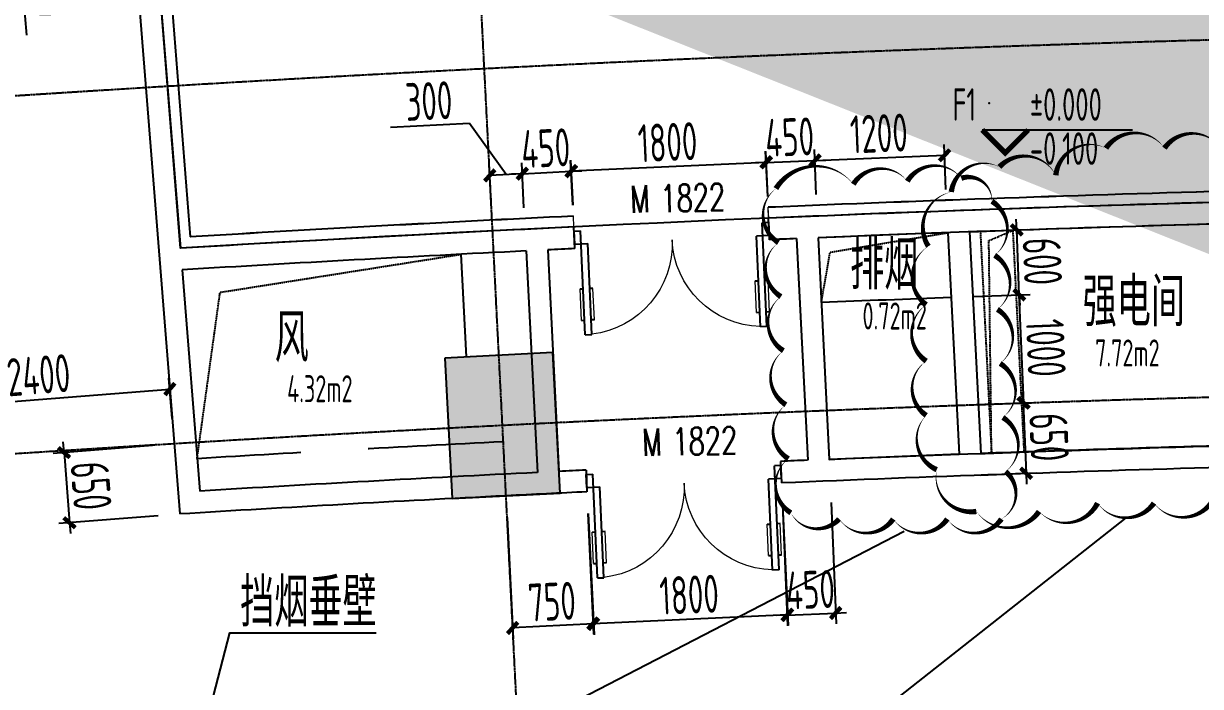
# Model space of a CAD drawing. Header units: millimetres. Extents: x 11639278 to 23698211, y -13072636 to -5537337.
# Drawn here: x 11759072 to 11769947, y -6396176 to -6390051 of the extents above; entities that cross this region are included whole.
import ezdxf
from ezdxf.enums import TextEntityAlignment as Align

# ---------------------------------------------------------------- set-up
doc = ezdxf.new("R2010")
doc.units = ezdxf.units.MM
doc.header["$LTSCALE"] = 10
for name, pattern in [('A2-RG-AXIS$0$CENTER', [2, 1.25, -0.25, 0.25, -0.25]), ('A2-RG-AXIS$0$DOTE', [2.42, 2, -0.2, 0.02, -0.2]), ('A2-RI-F1$0$HIDDEN', [0.375, 0.25, -0.125])]:
    doc.linetypes.add(name, pattern=pattern)
for name, color, linetype in [('A2-RB-F1$0$A-DIMS-100', 1, 'Continuous'), ('A2-RD-F1（少）$0$an-door', 2, 'Continuous'), ('A2-RG-AXIS$0$A-GRID', 1, 'A2-RG-AXIS$0$CENTER'), ('A2-RI-F1$0$$2$A-SYMB', 4, 'Continuous'), ('A2-RI-F1$0$A-DOOR', 32, 'Continuous'), ('A2-RI-F1$0$A-HOLE', 2, 'Continuous'), ('A2-RI-F1$0$A-SYMB', 4, 'Continuous'), ('A2-RI-F1$0$A-SYMB-AREA', 4, 'Continuous'), ('A2-RI-F1$0$A-SYMB-DOOR', 4, 'Continuous'), ('A2-RI-F1$0$A-SYMB-NAME', 4, 'Continuous'), ('A2-RI-F1$0$A-SYMB-VOID', 35, 'Continuous'), ('A2-RI-F1$0$A-WALL', 7, 'Continuous'), ('A2-RI-F1$0$an-door', 2, 'Continuous'), ('A2-RI-F1$0$WINDOW_TEXT', 7, 'Continuous'), ('A2-RS-F1$0$A-HATH-GRAY', 8, 'Continuous'), ('A2-RS-F1$0$A-WALL-CONC', 6, 'Continuous')]:
    doc.layers.add(name, color=color, linetype=linetype)
doc.layers.add('A2-RD-F1（少）$0$A-X-AREA', color=6, linetype='Continuous', plot=False)
doc.layers.add('A2-RI-F1$0$A-X-AREA', color=6, linetype='Continuous', plot=False)
doc.layers.add('A2-RD-F1（少）$0$ECADI-PARCEL NAMES', color=2, linetype='Continuous', lineweight=9)
doc.layers.add('A2-RI-F1$0$ECADI-PARCEL NAMES', color=2, linetype='Continuous', lineweight=9)
doc.styles.add('A2-RB-F1$0$XD2008', font='hzs.shx', dxfattribs={"width": 0.7, "bigfont": 'hztxt.shx'})
doc.styles.add('A2-RI-F1$0$$0$XD2008', font='hzs.shx', dxfattribs={"width": 0.7, "bigfont": 'hztxt.shx'})
doc.styles.add('A2-RI-F1$0$ECADI', font='hzs.shx', dxfattribs={"width": 0.7, "bigfont": 'hztxt.shx'})
doc.styles.add('A2-RI-F1$0$ECADI-TXT', font='simplex.shx', dxfattribs={"bigfont": 'hztxt.shx'})
doc.styles.add('A2-RI-F1$0$SIMPLEX', font='simplex.shx', dxfattribs={"width": 0.7})
doc.dimstyles.new('A2-RB-F1$0$XD100$0', dxfattribs={"dimscale": 100, "dimtxt": 3.5, "dimasz": 1, "dimexe": 1, "dimexo": 2, "dimgap": 0.5, "dimtad": 1, "dimdec": 0, "dimdsep": 46, "dimtxsty": 'A2-RB-F1$0$XD2008', "dimblk1": 'A2-RB-F1$0$_ArchTick', "dimblk2": 'A2-RB-F1$0$_ArchTick', "dimsah": 1, "dimcen": 2.5, "dimclrt": 4, "dimaunit": 1, "dimadec": 0, "dimazin": 0, "dimtfac": 1, "dimtdec": 0, "dimtix": 1, "dimtmove": 1, "dimatfit": 3, "dimfxl": 0, "dimtolj": 1, "dimtzin": 0, "dimarcsym": 0})

# ---------------------------------------------------------------- blocks, each defined once
blk = doc.blocks.new('A2-RG-AXIS')
at = {"layer": 'A2-RG-AXIS$0$A-GRID', "linetype": 'A2-RG-AXIS$0$DOTE'}
blk.add_line((11764241.9, -6408445.8), (11762206, -6368297.4), dxfattribs=at)
for radius in [313400, 308700, 304100, 300800]:
    blk.add_arc((11778730.7, -6694178.7), radius, 75.589285, 95.407644, dxfattribs=at)
blk = doc.blocks.new('A2-RB-F1$0$_ArchTick')
at = {"color": 0, "linetype": 'ByBlock', "const_width": 0.4}
blk.add_lwpolyline([(-0.5, -0.5), (0.5, 0.5)], dxfattribs=at)
blk = doc.blocks.new('*D1448')
at = {"layer": 'A2-RB-F1$0$A-DIMS-100', "color": 0, "lineweight": -2, "transparency": 16777216}
for p, q in [((11760265, -6393950), (11759346, -6394023)), ((11759446, -6394015), (11759438, -6393915)), ((11759446, -6394015), (11759497, -6394663)), ((11760316, -6394598), (11759398, -6394671)), ((11759497, -6394663), (11759505, -6394763))]:
    blk.add_line(p, q, dxfattribs=at)
at = {"layer": 'Defpoints', "color": 0, "transparency": 16777216}
for p in [(11760464, -6393934), (11760516, -6394582), (11759497, -6394663)]:
    blk.add_point(p, dxfattribs=at)
at = {"layer": 'A2-RB-F1$0$A-DIMS-100', "color": 0, "lineweight": -2, "transparency": 16777216, "xscale": 100, "yscale": 100, "zscale": 100}
for p, rotation in [((11759446, -6394015), 274.5482569620261), ((11759497, -6394663), 94.54825696202609)]:
    blk.add_blockref('A2-RB-F1$0$_ArchTick', p, dxfattribs=dict(at, rotation=rotation))
at = {"layer": 'A2-RB-F1$0$A-DIMS-100', "color": 4, "transparency": 16777216, "insert": (11759696, -6394321), "char_height": 350, "attachment_point": 5, "rotation": 274.5483, "style": 'A2-RB-F1$0$XD2008'}
blk.add_mtext('\\A1;650', dxfattribs=at)
blk = doc.blocks.new('*D1413')
at = {"layer": 'A2-RB-F1$0$A-DIMS-100', "color": 0, "lineweight": -2, "transparency": 16777216}
for p, q in [((11757680, -6389201), (11758403, -6389143)), ((11758319, -6389350), (11758303, -6389151)), ((11758311, -6389251), (11759040, -6389430)), ((11757696, -6389400), (11758418, -6389342)), ((11759040, -6389430), (11759098, -6390158))]:
    blk.add_line(p, q, dxfattribs=at)
at = {"layer": 'Defpoints', "color": 0, "transparency": 16777216}
for p in [(11758303, -6389151), (11757481, -6389217), (11757496, -6389416)]:
    blk.add_point(p, dxfattribs=at)
at = {"layer": 'A2-RB-F1$0$A-DIMS-100', "color": 0, "lineweight": -2, "transparency": 16777216, "xscale": 100, "yscale": 100, "zscale": 100}
for p, rotation in [((11758303, -6389151), 94.54826562445704), ((11758319, -6389350), 274.548265624457)]:
    blk.add_blockref('A2-RB-F1$0$_ArchTick', p, dxfattribs=dict(at, rotation=rotation))
at = {"layer": 'A2-RB-F1$0$A-DIMS-100', "color": 4, "transparency": 16777216, "insert": (11759294, -6389776), "char_height": 350, "attachment_point": 5, "rotation": 274.5483, "style": 'A2-RB-F1$0$XD2008'}
blk.add_mtext('\\A1;200', dxfattribs=at)
blk = doc.blocks.new('*D1318')
at = {"layer": 'A2-RB-F1$0$A-DIMS-100', "color": 0, "lineweight": -2, "transparency": 16777216}
for p, q in [((11766086, -6394495), (11766136, -6395612)), ((11764287, -6394577), (11764338, -6395694)), ((11764333, -6395594), (11766132, -6395512))]:
    blk.add_line(p, q, dxfattribs=at)
at = {"layer": 'Defpoints', "color": 0, "transparency": 16777216}
for p in [(11766077, -6394296), (11764278, -6394377), (11766132, -6395512)]:
    blk.add_point(p, dxfattribs=at)
at = {"layer": 'A2-RB-F1$0$A-DIMS-100', "color": 0, "lineweight": -2, "transparency": 16777216, "xscale": 100, "yscale": 100, "zscale": 100}
for p, rotation in [((11766132, -6395512), 2.588083753259347), ((11764333, -6395594), 182.5880837532593)]:
    blk.add_blockref('A2-RB-F1$0$_ArchTick', p, dxfattribs=dict(at, rotation=rotation))
at = {"layer": 'A2-RB-F1$0$A-DIMS-100', "color": 4, "transparency": 16777216, "insert": (11765222, -6395328), "char_height": 350, "attachment_point": 5, "rotation": 2.5881, "style": 'A2-RB-F1$0$XD2008'}
blk.add_mtext('\\A1;1800', dxfattribs=at)
blk = doc.blocks.new('*D1319')
at = {"layer": 'A2-RB-F1$0$A-DIMS-100', "color": 0, "lineweight": -2, "transparency": 16777216}
for p, q in [((11763540, -6394614), (11763596, -6395735)), ((11764288, -6394577), (11764344, -6395698)), ((11764339, -6395598), (11763591, -6395635))]:
    blk.add_line(p, q, dxfattribs=at)
at = {"layer": 'Defpoints', "color": 0, "transparency": 16777216}
for p in [(11763530, -6394414), (11764278, -6394377), (11763591, -6395635)]:
    blk.add_point(p, dxfattribs=at)
at = {"layer": 'A2-RB-F1$0$A-DIMS-100', "color": 0, "lineweight": -2, "transparency": 16777216, "xscale": 100, "yscale": 100, "zscale": 100}
for p, rotation in [((11763591, -6395635), 182.8616244190857), ((11764339, -6395598), 2.861624419085675)]:
    blk.add_blockref('A2-RB-F1$0$_ArchTick', p, dxfattribs=dict(at, rotation=rotation))
at = {"layer": 'A2-RB-F1$0$A-DIMS-100', "color": 4, "transparency": 16777216, "insert": (11763954, -6395392), "char_height": 350, "attachment_point": 5, "rotation": 2.8616, "style": 'A2-RB-F1$0$XD2008'}
blk.add_mtext('\\A1;750', dxfattribs=at)
blk = doc.blocks.new('*D1320')
at = {"layer": 'A2-RB-F1$0$A-DIMS-100', "color": 0, "lineweight": -2, "transparency": 16777216}
for p, q in [((11766085, -6394495), (11766131, -6395616)), ((11766534, -6394477), (11766580, -6395597)), ((11766127, -6395516), (11766576, -6395497)), ((11766576, -6395497), (11766676, -6395493)), ((11766127, -6395516), (11766027, -6395520))]:
    blk.add_line(p, q, dxfattribs=at)
at = {"layer": 'Defpoints', "color": 0, "transparency": 16777216}
for p in [(11766077, -6394296), (11766525, -6394277), (11766576, -6395497)]:
    blk.add_point(p, dxfattribs=at)
at = {"layer": 'A2-RB-F1$0$A-DIMS-100', "color": 0, "lineweight": -2, "transparency": 16777216, "xscale": 100, "yscale": 100, "zscale": 100}
for p, rotation in [((11766127, -6395516), 2.373414814305424), ((11766576, -6395497), 182.3734148143054)]:
    blk.add_blockref('A2-RB-F1$0$_ArchTick', p, dxfattribs=dict(at, rotation=rotation))
at = {"layer": 'A2-RB-F1$0$A-DIMS-100', "color": 4, "transparency": 16777216, "insert": (11766342, -6395282), "char_height": 350, "attachment_point": 5, "rotation": 2.3734, "style": 'A2-RB-F1$0$XD2008'}
blk.add_mtext('\\A1;450', dxfattribs=at)
blk = doc.blocks.new('*D1321')
at = {"layer": 'A2-RB-F1$0$A-DIMS-100', "color": 0, "lineweight": -2, "transparency": 16777216}
for p, q in [((11765948, -6391649), (11765929, -6391231)), ((11764149, -6391730), (11764130, -6391313)), ((11764134, -6391412), (11765933, -6391331))]:
    blk.add_line(p, q, dxfattribs=at)
at = {"layer": 'Defpoints', "color": 0, "transparency": 16777216}
for p in [(11765933, -6391331), (11765957, -6391848), (11764158, -6391930)]:
    blk.add_point(p, dxfattribs=at)
at = {"layer": 'A2-RB-F1$0$A-DIMS-100', "color": 0, "lineweight": -2, "transparency": 16777216, "xscale": 100, "yscale": 100, "zscale": 100}
for p, rotation in [((11765933, -6391331), 2.589928492728146), ((11764134, -6391412), 182.5899284927281)]:
    blk.add_blockref('A2-RB-F1$0$_ArchTick', p, dxfattribs=dict(at, rotation=rotation))
at = {"layer": 'A2-RB-F1$0$A-DIMS-100', "color": 4, "transparency": 16777216, "insert": (11765023, -6391147), "char_height": 350, "attachment_point": 5, "rotation": 2.5899, "style": 'A2-RB-F1$0$XD2008'}
blk.add_mtext('\\A1;1800', dxfattribs=at)
blk = doc.blocks.new('*D1322')
at = {"layer": 'A2-RB-F1$0$A-DIMS-100', "color": 0, "lineweight": -2, "transparency": 16777216}
for p, q in [((11763696, -6391752), (11763676, -6391338)), ((11764148, -6391730), (11764127, -6391316)), ((11763681, -6391438), (11763581, -6391443)), ((11763681, -6391438), (11764132, -6391416)), ((11764132, -6391416), (11764232, -6391411))]:
    blk.add_line(p, q, dxfattribs=at)
at = {"layer": 'Defpoints', "color": 0, "transparency": 16777216}
for p in [(11764132, -6391416), (11763706, -6391952), (11764158, -6391930)]:
    blk.add_point(p, dxfattribs=at)
at = {"layer": 'A2-RB-F1$0$A-DIMS-100', "color": 0, "lineweight": -2, "transparency": 16777216, "xscale": 100, "yscale": 100, "zscale": 100}
for p, rotation in [((11763681, -6391438), 2.803214844643014), ((11764132, -6391416), 182.8032148446431)]:
    blk.add_blockref('A2-RB-F1$0$_ArchTick', p, dxfattribs=dict(at, rotation=rotation))
at = {"layer": 'A2-RB-F1$0$A-DIMS-100', "color": 4, "transparency": 16777216, "insert": (11763896, -6391202), "char_height": 350, "attachment_point": 5, "rotation": 2.8032, "style": 'A2-RB-F1$0$XD2008'}
blk.add_mtext('\\A1;450', dxfattribs=at)
blk = doc.blocks.new('*D1323')
at = {"layer": 'A2-RB-F1$0$A-DIMS-100', "color": 0, "lineweight": -2, "transparency": 16777216}
for p, q in [((11765948, -6391649), (11765931, -6391234)), ((11766397, -6391630), (11766380, -6391216)), ((11765935, -6391334), (11765835, -6391338)), ((11765935, -6391334), (11766384, -6391316)), ((11766384, -6391316), (11766484, -6391312))]:
    blk.add_line(p, q, dxfattribs=at)
at = {"layer": 'Defpoints', "color": 0, "transparency": 16777216}
for p in [(11766384, -6391316), (11765957, -6391848), (11766405, -6391830)]:
    blk.add_point(p, dxfattribs=at)
at = {"layer": 'A2-RB-F1$0$A-DIMS-100', "color": 0, "lineweight": -2, "transparency": 16777216, "xscale": 100, "yscale": 100, "zscale": 100}
for p, rotation in [((11765935, -6391334), 2.376930411472564), ((11766384, -6391316), 182.3769304114725)]:
    blk.add_blockref('A2-RB-F1$0$_ArchTick', p, dxfattribs=dict(at, rotation=rotation))
at = {"layer": 'A2-RB-F1$0$A-DIMS-100', "color": 4, "transparency": 16777216, "insert": (11766150, -6391100), "char_height": 350, "attachment_point": 5, "rotation": 2.3769, "style": 'A2-RB-F1$0$XD2008'}
blk.add_mtext('\\A1;450', dxfattribs=at)
blk = doc.blocks.new('*D1324')
at = {"layer": 'A2-RB-F1$0$A-DIMS-100', "color": 0, "lineweight": -2, "transparency": 16777216}
for p, q in [((11763193, -6390973), (11762463, -6391010)), ((11763530, -6391446), (11763193, -6390973)), ((11763396, -6391767), (11763375, -6391354)), ((11763696, -6391752), (11763675, -6391339)), ((11763680, -6391438), (11763380, -6391454))]:
    blk.add_line(p, q, dxfattribs=at)
at = {"layer": 'Defpoints', "color": 0, "transparency": 16777216}
for p in [(11763380, -6391454), (11763406, -6391967), (11763706, -6391952)]:
    blk.add_point(p, dxfattribs=at)
at = {"layer": 'A2-RB-F1$0$A-DIMS-100', "color": 0, "lineweight": -2, "transparency": 16777216, "xscale": 100, "yscale": 100, "zscale": 100}
for p, rotation in [((11763680, -6391438), 2.902847210722683), ((11763380, -6391454), 182.9028472107227)]:
    blk.add_blockref('A2-RB-F1$0$_ArchTick', p, dxfattribs=dict(at, rotation=rotation))
at = {"layer": 'A2-RB-F1$0$A-DIMS-100', "color": 4, "transparency": 16777216, "insert": (11762817, -6390767), "char_height": 350, "attachment_point": 5, "rotation": 2.9028, "style": 'A2-RB-F1$0$XD2008'}
blk.add_mtext('\\A1;300', dxfattribs=at)
blk = doc.blocks.new('*D1325')
at = {"layer": 'A2-RB-F1$0$A-DIMS-100', "color": 0, "lineweight": -2, "transparency": 16777216}
for p, q in [((11767883, -6393574), (11768410, -6393552)), ((11768310, -6393556), (11768306, -6393456)), ((11768310, -6393556), (11768336, -6394206)), ((11767910, -6394223), (11768436, -6394202)), ((11768336, -6394206), (11768340, -6394306))]:
    blk.add_line(p, q, dxfattribs=at)
at = {"layer": 'Defpoints', "color": 0, "transparency": 16777216}
for p in [(11767684, -6393582), (11767710, -6394231), (11768336, -6394206)]:
    blk.add_point(p, dxfattribs=at)
at = {"layer": 'A2-RB-F1$0$A-DIMS-100', "color": 0, "lineweight": -2, "transparency": 16777216, "xscale": 100, "yscale": 100, "zscale": 100}
for p, rotation in [((11768310, -6393556), 272.331403766011), ((11768336, -6394206), 92.33140376601104)]:
    blk.add_blockref('A2-RB-F1$0$_ArchTick', p, dxfattribs=dict(at, rotation=rotation))
at = {"layer": 'A2-RB-F1$0$A-DIMS-100', "color": 4, "transparency": 16777216, "insert": (11768548, -6393872), "char_height": 350, "attachment_point": 5, "rotation": 272.3314, "style": 'A2-RB-F1$0$XD2008'}
blk.add_mtext('\\A1;650', dxfattribs=at)
blk = doc.blocks.new('*D856')
at = {"layer": 'A2-RB-F1$0$A-DIMS-100', "color": 0, "lineweight": -2, "transparency": 16777216}
for p, q in [((11760445, -6393699), (11760416, -6393328)), ((11758031, -6393618), (11760424, -6393428)), ((11758053, -6393890), (11758024, -6393519))]:
    blk.add_line(p, q, dxfattribs=at)
at = {"layer": 'Defpoints', "color": 0, "transparency": 16777216}
for p in [(11760424, -6393428), (11760461, -6393899), (11758069, -6394089)]:
    blk.add_point(p, dxfattribs=at)
at = {"layer": 'A2-RB-F1$0$A-DIMS-100', "color": 0, "lineweight": -2, "transparency": 16777216, "xscale": 100, "yscale": 100, "zscale": 100}
for p, rotation in [((11760424, -6393428), 4.548265622665887), ((11758031, -6393618), 184.5482656226659)]:
    blk.add_blockref('A2-RB-F1$0$_ArchTick', p, dxfattribs=dict(at, rotation=rotation))
at = {"layer": 'A2-RB-F1$0$A-DIMS-100', "color": 4, "transparency": 16777216, "insert": (11759210, -6393299), "char_height": 350, "attachment_point": 5, "rotation": 4.5483, "style": 'A2-RB-F1$0$XD2008'}
blk.add_mtext('\\A1;2400', dxfattribs=at)
blk = doc.blocks.new('*D908')
at = {"layer": 'A2-RB-F1$0$A-DIMS-100', "color": 0, "lineweight": -2, "transparency": 16777216}
for p, q in [((11767843, -6392574), (11768373, -6392553)), ((11768314, -6393556), (11768273, -6392557)), ((11767883, -6393574), (11768414, -6393552))]:
    blk.add_line(p, q, dxfattribs=at)
at = {"layer": 'Defpoints', "color": 0, "transparency": 16777216}
for p in [(11768273, -6392557), (11767643, -6392582), (11767684, -6393582)]:
    blk.add_point(p, dxfattribs=at)
at = {"layer": 'A2-RB-F1$0$A-DIMS-100', "color": 0, "lineweight": -2, "transparency": 16777216, "xscale": 100, "yscale": 100, "zscale": 100}
for p, rotation in [((11768273, -6392557), 92.33140376595964), ((11768314, -6393556), 272.3314037659596)]:
    blk.add_blockref('A2-RB-F1$0$_ArchTick', p, dxfattribs=dict(at, rotation=rotation))
at = {"layer": 'A2-RB-F1$0$A-DIMS-100', "color": 4, "transparency": 16777216, "insert": (11768518, -6393047), "char_height": 350, "attachment_point": 5, "rotation": 272.3314, "style": 'A2-RB-F1$0$XD2008'}
blk.add_mtext('\\A1;1000', dxfattribs=at)
blk = doc.blocks.new('*D1087')
at = {"layer": 'A2-RB-F1$0$A-DIMS-100', "color": 0, "lineweight": -2, "transparency": 16777216}
for p, q in [((11768249, -6391957), (11768245, -6391857)), ((11767818, -6391975), (11768349, -6391953)), ((11768273, -6392557), (11768249, -6391957)), ((11767843, -6392574), (11768373, -6392553)), ((11768273, -6392557), (11768277, -6392657))]:
    blk.add_line(p, q, dxfattribs=at)
at = {"layer": 'Defpoints', "color": 0, "transparency": 16777216}
for p in [(11767618, -6391983), (11768249, -6391957), (11767643, -6392582)]:
    blk.add_point(p, dxfattribs=at)
at = {"layer": 'A2-RB-F1$0$A-DIMS-100', "color": 0, "lineweight": -2, "transparency": 16777216, "xscale": 100, "yscale": 100, "zscale": 100}
for p, rotation in [((11768249, -6391957), 272.33140376603), ((11768273, -6392557), 92.33140376603001)]:
    blk.add_blockref('A2-RB-F1$0$_ArchTick', p, dxfattribs=dict(at, rotation=rotation))
at = {"layer": 'A2-RB-F1$0$A-DIMS-100', "color": 4, "transparency": 16777216, "insert": (11768486, -6392248), "char_height": 350, "attachment_point": 5, "rotation": 272.3314, "style": 'A2-RB-F1$0$XD2008'}
blk.add_mtext('\\A1;600', dxfattribs=at)
blk = doc.blocks.new('*D1016')
at = {"layer": 'A2-RB-F1$0$A-DIMS-100', "color": 0, "lineweight": -2, "transparency": 16777216}
for p, q in [((11766397, -6391630), (11766381, -6391215)), ((11766385, -6391315), (11767582, -6391268)), ((11767594, -6391583), (11767578, -6391168))]:
    blk.add_line(p, q, dxfattribs=at)
at = {"layer": 'Defpoints', "color": 0, "transparency": 16777216}
for p in [(11767582, -6391268), (11767602, -6391783), (11766405, -6391830)]:
    blk.add_point(p, dxfattribs=at)
at = {"layer": 'A2-RB-F1$0$A-DIMS-100', "color": 0, "lineweight": -2, "transparency": 16777216, "xscale": 100, "yscale": 100, "zscale": 100}
for p, rotation in [((11766385, -6391315), 182.2490180434778), ((11767582, -6391268), 2.24901804347776)]:
    blk.add_blockref('A2-RB-F1$0$_ArchTick', p, dxfattribs=dict(at, rotation=rotation))
at = {"layer": 'A2-RB-F1$0$A-DIMS-100', "color": 4, "transparency": 16777216, "insert": (11766975, -6391066), "char_height": 350, "attachment_point": 5, "rotation": 2.249, "style": 'A2-RB-F1$0$XD2008'}
blk.add_mtext('\\A1;1200', dxfattribs=at)
blk = doc.blocks.new('A2-RS-F1')
at = {"layer": 'A2-RS-F1$0$A-HATH-GRAY', "ltscale": 3}
h = blk.add_hatch(color=256, dxfattribs=at)
h.paths.add_polyline_path([(11790491, -6377046), (11789491, -6377011), (11789445, -6378310), (11790445, -6378346)], flags=16)
h.paths.add_polyline_path([(11794711, -6377236), (11794112, -6377197), (11794061, -6377996), (11794660, -6378034)], flags=0)
h.paths.add_polyline_path([(11794483, -6380779), (11793885, -6380740), (11793833, -6381539), (11794432, -6381577)], flags=0)
h.paths.add_polyline_path([(11793887, -6390061), (11793288, -6390022), (11793236, -6390821), (11793835, -6390859)], flags=0)
h.paths.add_polyline_path([(11793659, -6393604), (11793060, -6393565), (11793009, -6394364), (11793607, -6394402)], flags=0)
h.paths.add_polyline_path([(11789926, -6392936), (11788927, -6392901), (11788881, -6394200), (11789880, -6394236)], flags=16)
h.paths.add_polyline_path([(11781272, -6392739), (11780272, -6392732), (11780263, -6394032), (11781263, -6394039)], flags=16)
h.paths.add_polyline_path([(11772615, -6392791), (11771616, -6392812), (11771644, -6394112), (11772644, -6394090)], flags=16)
h.paths.add_polyline_path([(11771836, -6400549, 1), (11772736, -6400549, 1)])
h.paths.add_polyline_path([(11789602, -6400664, 1), (11788702, -6400664, 1)], flags=0)
h.paths.add_polyline_path([(11797126, -6401084, 1), (11798026, -6401084, 1)], flags=0)
h.paths.add_polyline_path([(11772267, -6376895), (11771267, -6376916), (11771295, -6378216), (11772295, -6378194)], flags=16)
h.paths.add_polyline_path([(11781380, -6376840), (11780380, -6376832), (11780371, -6378133), (11781371, -6378140)], flags=16)
h.paths.add_polyline_path([(11752826, -6385566), (11752029, -6385629), (11752188, -6387623), (11752985, -6387560)], flags=17)
h.paths.add_polyline_path([(11757363, -6385213), (11756565, -6385276), (11756724, -6387270), (11757521, -6387205)], flags=17)
h.paths.add_polyline_path([(11762965, -6393141), (11763031, -6394440), (11764030, -6394389), (11763964, -6393090)])
h.paths.add_polyline_path([(11793009, -6394364), (11793607, -6394402), (11793659, -6393604), (11793060, -6393565)], flags=17)
h.paths.add_polyline_path([(11793236, -6390821), (11793835, -6390859), (11793887, -6390061), (11793288, -6390022)], flags=17)
h.paths.add_polyline_path([(11793833, -6381539), (11794432, -6381577), (11794483, -6380779), (11793885, -6380740)], flags=17)
h.paths.add_polyline_path([(11794061, -6377996), (11794660, -6378034), (11794711, -6377236), (11794112, -6377197)], flags=17)
h.paths.add_polyline_path([(11762160, -6377261), (11762226, -6378560), (11763225, -6378509), (11763159, -6377211)], flags=17)
edge = h.paths.add_edge_path(flags=16)
edge.add_arc((11772286, -6400549), 450, 0, 360)
edge = h.paths.add_edge_path(flags=16)
edge.add_arc((11789152, -6400664), 450, 0, 360)
edge = h.paths.add_edge_path()
edge.add_arc((11763857, -6400856), 450, 0, 360)
edge = h.paths.add_edge_path(flags=17)
edge.add_arc((11797576, -6401084), 450, 0, 360)
edge = h.paths.add_edge_path()
edge.add_arc((11755441, -6401404), 450, 0, 360)
h.paths.add_polyline_path([(11756756, -6377587), (11756915, -6379580), (11756117, -6379644), (11755959, -6377650)], flags=17)
h.paths.add_polyline_path([(11757323, -6394797), (11758120, -6394731), (11758001, -6393238), (11757204, -6393301)])
h.paths.add_polyline_path([(11752786, -6395149), (11753584, -6395086), (11753449, -6393391), (11752652, -6393455)])
h.paths.add_polyline_path([(11751581, -6379997), (11752378, -6379934), (11752220, -6377940), (11751422, -6378003)])
edge = h.paths.add_edge_path()
edge.add_line((11771616, -6392813), (11771644, -6394112))
edge.add_line((11771644, -6394112), (11772644, -6394090))
edge.add_line((11772644, -6394090), (11772615, -6392791))
edge.add_line((11772615, -6392791), (11771616, -6392812))
edge.add_line((11780272, -6392732), (11780263, -6394032))
edge.add_line((11780263, -6394032), (11781263, -6394039))
edge.add_line((11781263, -6394039), (11781272, -6392739))
edge.add_line((11781272, -6392739), (11780272, -6392732))
edge.add_line((11788927, -6392901), (11788881, -6394200))
edge.add_line((11788881, -6394200), (11789880, -6394236))
edge.add_line((11789880, -6394236), (11789926, -6392936))
edge.add_line((11789926, -6392936), (11788927, -6392901))
edge.add_line((11789491, -6377011), (11789445, -6378310))
edge.add_line((11789445, -6378310), (11790445, -6378346))
edge.add_line((11790445, -6378346), (11790491, -6377046))
edge.add_line((11790491, -6377046), (11789491, -6377011))
edge.add_line((11780380, -6376833), (11780371, -6378133))
edge.add_line((11780371, -6378133), (11781371, -6378140))
edge.add_line((11781371, -6378140), (11781380, -6376840))
edge.add_line((11781380, -6376840), (11780380, -6376832))
edge.add_line((11771267, -6376917), (11771295, -6378216))
edge.add_line((11771295, -6378216), (11772295, -6378194))
edge.add_line((11772295, -6378194), (11772267, -6376895))
edge.add_line((11772267, -6376895), (11771267, -6376916))
edge.add_line((11756724, -6387270), (11757521, -6387205))
edge.add_line((11756565, -6385276), (11757363, -6385213))
edge.add_line((11756565, -6385276), (11756724, -6387270))
edge.add_line((11752188, -6387623), (11752985, -6387560))
edge.add_line((11752029, -6385629), (11752826, -6385566))
edge.add_line((11752029, -6385629), (11752188, -6387623))
edge.add_line((11752826, -6385566), (11752985, -6387560))
edge.add_line((11757362, -6385205), (11757521, -6387205))
edge = h.paths.add_edge_path()
edge.add_arc((11847549, -6408655), 450, 0, 360)
h.paths.add_polyline_path([(11818747, -6372607), (11817357, -6372439), (11817139, -6374226), (11818529, -6374394)])
h.paths.add_polyline_path([(11827964, -6373889), (11826580, -6373681), (11826310, -6375461), (11827695, -6375669)])
h.paths.add_polyline_path([(11837141, -6375435), (11835763, -6375187), (11835442, -6376958), (11836820, -6377206)])
h.paths.add_polyline_path([(11814457, -6396162), (11815847, -6396332), (11816041, -6394744), (11814651, -6394573)])
h.paths.add_polyline_path([(11851385, -6401917), (11850605, -6401738), (11850371, -6402710), (11851151, -6402890)])
h.paths.add_polyline_path([(11846960, -6400859), (11846180, -6400679), (11845946, -6401652), (11846725, -6401831)])
h.paths.add_polyline_path([(11841338, -6400630), (11839968, -6400341), (11840298, -6398776), (11841668, -6399064)])
h.paths.add_polyline_path([(11831506, -6398704), (11832883, -6398953), (11833168, -6397379), (11831791, -6397129)])
h.paths.add_polyline_path([(11823000, -6397310), (11824384, -6397520), (11824624, -6395938), (11823240, -6395728)])
h.paths.add_polyline_path([(11806985, -6395311), (11806189, -6395237), (11806300, -6394042), (11807096, -6394116)])
h.paths.add_polyline_path([(11800592, -6394829), (11801191, -6394867), (11801242, -6394069), (11800643, -6394030)])
h.paths.add_polyline_path([(11793009, -6394364), (11793607, -6394402), (11793659, -6393604), (11793060, -6393565)], flags=17)
h.paths.add_polyline_path([(11800820, -6391286), (11801419, -6391324), (11801470, -6390526), (11800871, -6390487)])
h.paths.add_polyline_path([(11793236, -6390821), (11793835, -6390859), (11793887, -6390061), (11793288, -6390022)], flags=17)
h.paths.add_polyline_path([(11853037, -6395064), (11853271, -6394091), (11852492, -6393912), (11852257, -6394884)])
h.paths.add_polyline_path([(11854912, -6387286), (11855146, -6386314), (11854366, -6386134), (11854132, -6387107)])
h.paths.add_polyline_path([(11846269, -6377243), (11844899, -6376956), (11844527, -6378717), (11845898, -6379005)])
h.paths.add_polyline_path([(11848612, -6394005), (11848846, -6393033), (11848067, -6392853), (11847832, -6393825)])
h.paths.add_polyline_path([(11850486, -6386227), (11850721, -6385255), (11849941, -6385076), (11849707, -6386048)])
h.paths.add_polyline_path([(11843712, -6384523), (11844299, -6384647), (11844423, -6384060), (11843836, -6383936)])
h.paths.add_polyline_path([(11842062, -6392351), (11842649, -6392475), (11842773, -6391888), (11842185, -6391764)])
h.paths.add_polyline_path([(11808357, -6373042), (11808955, -6373098), (11809029, -6372301), (11808432, -6372246)])
h.paths.add_polyline_path([(11793833, -6381539), (11794432, -6381577), (11794483, -6380779), (11793885, -6380740)], flags=17)
h.paths.add_polyline_path([(11801417, -6382005), (11802015, -6382043), (11802067, -6381245), (11801468, -6381206)])
h.paths.add_polyline_path([(11801644, -6378462), (11802243, -6378500), (11802294, -6377702), (11801696, -6377663)])
h.paths.add_polyline_path([(11794061, -6377996), (11794660, -6378034), (11794711, -6377236), (11794112, -6377197)], flags=17)
h.paths.add_polyline_path([(11808460, -6379480), (11807664, -6379406), (11807775, -6378211), (11808572, -6378285)])
edge = h.paths.add_edge_path(flags=16)
edge.add_arc((11772286, -6400549), 450, 0, 360)
edge = h.paths.add_edge_path(flags=17)
edge.add_arc((11789152, -6400664), 450, 0, 360)
edge = h.paths.add_edge_path(flags=17)
edge.add_arc((11797576, -6401084), 450, 0, 360)
edge = h.paths.add_edge_path()
edge.add_arc((11805984, -6401746), 450, 0, 360)
edge = h.paths.add_edge_path()
edge.add_arc((11814369, -6402649), 450, 0, 360)
edge = h.paths.add_edge_path()
edge.add_arc((11822726, -6403793), 450, 0, 360)
edge = h.paths.add_edge_path()
edge.add_arc((11831046, -6405176), 450, 0, 360)
edge = h.paths.add_edge_path()
edge.add_arc((11839323, -6406797), 450, 0, 360)
edge = h.paths.add_edge_path(flags=17)
edge.add_line((11771616, -6392813), (11771644, -6394112))
edge.add_line((11771644, -6394112), (11772644, -6394090))
edge.add_line((11772644, -6394090), (11772615, -6392791))
edge.add_line((11772615, -6392791), (11771616, -6392812))
edge.add_line((11780272, -6392732), (11780263, -6394032))
edge.add_line((11780263, -6394032), (11781263, -6394039))
edge.add_line((11781263, -6394039), (11781272, -6392739))
edge.add_line((11781272, -6392739), (11780272, -6392732))
edge.add_line((11788927, -6392901), (11788881, -6394200))
edge.add_line((11788881, -6394200), (11789880, -6394236))
edge.add_line((11789880, -6394236), (11789926, -6392936))
edge.add_line((11789926, -6392936), (11788927, -6392901))
edge.add_line((11789491, -6377011), (11789445, -6378310))
edge.add_line((11789445, -6378310), (11790445, -6378346))
edge.add_line((11790445, -6378346), (11790491, -6377046))
edge.add_line((11790491, -6377046), (11789491, -6377011))
edge.add_line((11780380, -6376833), (11780371, -6378133))
edge.add_line((11780371, -6378133), (11781371, -6378140))
edge.add_line((11781371, -6378140), (11781380, -6376840))
edge.add_line((11781380, -6376840), (11780380, -6376832))
edge.add_line((11771267, -6376917), (11771295, -6378216))
edge.add_line((11771295, -6378216), (11772295, -6378194))
edge.add_line((11772295, -6378194), (11772267, -6376895))
edge.add_line((11772267, -6376895), (11771267, -6376916))
edge = h.paths.add_edge_path()
edge.add_arc((11780720, -6400485), 450, 0, 360)
at = {"layer": 'A2-RS-F1$0$A-WALL-CONC', "ltscale": 3}
blk.add_lwpolyline([(11762965, -6393141), (11763031, -6394440), (11764030, -6394389), (11763964, -6393090)], close=True, dxfattribs=at)
blk = doc.blocks.new('A2-RI-F1$0$5erhfh')
at = {"layer": 'A2-RI-F1$0$A-SYMB-AREA', "style": 'A2-RI-F1$0$ECADI', "width": 0.7}
blk.add_attdef('340M2', text='', height=2.5, dxfattribs=at).set_placement((0, 1.25), align=Align.MIDDLE_LEFT)
at = {"layer": 'A2-RI-F1$0$A-SYMB-NAME', "style": 'A2-RI-F1$0$ECADI', "width": 0.7}
blk.add_attdef('CHINESENAME', (-12.29, 3.09), '', height=4.5, dxfattribs=at)
blk = doc.blocks.new('A2-RI-F1$0$$2$ECADI-TAG-HGHT（国标）')
at = {"color": 1}
blk.add_line((-2.12, 2.12), (11.77, 2.12), dxfattribs=at)
at = {"color": 1, "const_width": 0.5}
blk.add_lwpolyline([(-2.12, 2.12), (0, 0), (2.12, 2.12)], dxfattribs=at)
at = {"color": 1}
blk.add_point((-1.48, 4.6), dxfattribs=at)
at = {"style": 'A2-RI-F1$0$$0$XD2008', "width": 0.7}
blk.add_attdef('FL', text='', height=3, dxfattribs=at).set_placement((-2.69, 2.97), align=Align.RIGHT)
for tag, p in [('F.F.L.', (2.28, 2.97)), ('T.O.S.', (2.28, -1.1))]:
    blk.add_attdef(tag, p, '', height=3, dxfattribs=at)
blk = doc.blocks.new('A2-RI-F1$0$$DorLib2D$00000011')
for p, q in [((-0.4667, 0.4709), (-0.4667, -0.0625)), ((-0.4667, 0.4709), (-0.4333, 0.4709)), ((-0.4333, 0.4709), (-0.4333, 0.0042)), ((0.4333, 0.4709), (0.4333, 0.0042)), ((0.4667, 0.4709), (0.4333, 0.4709)), ((0.4667, 0.4709), (0.4667, -0.0625)), ((-0.4833, 0.3962), (-0.4667, 0.3962)), ((-0.4167, 0.3962), (-0.4333, 0.3962)), ((0.4167, 0.3962), (0.4333, 0.3962)), ((0.4833, 0.3962), (0.4667, 0.3962)), ((-0.4833, 0.2346), (-0.4667, 0.2346)), ((-0.4167, 0.2346), (-0.4333, 0.2346)), ((0.4167, 0.2346), (0.4333, 0.2346)), ((0.4833, 0.2346), (0.4667, 0.2346)), ((-0.5, 0.0042), (-0.4333, 0.0042)), ((-0.5, 0.0042), (-0.5, -0.0625)), ((0.5, 0.0042), (0.4333, 0.0042)), ((0.5, 0.0042), (0.5, -0.0625)), ((-0.5, -0.0625), (-0.4667, -0.0625)), ((0.5, -0.0625), (0.4667, -0.0625))]:
    blk.add_line(p, q)
at = {"lineweight": 13}
for p, q in [((-0.4833, 0.3962), (-0.4833, 0.2346)), ((-0.4167, 0.3962), (-0.4167, 0.2346)), ((0.4167, 0.3962), (0.4167, 0.2346)), ((0.4833, 0.3962), (0.4833, 0.2346))]:
    blk.add_line(p, q, dxfattribs=at)
for centre, start, end in [((-0.4667, 0.0042), 0, 85.90396), ((0.4667, 0.0042), 94.09604, 180)]:
    blk.add_arc(centre, 0.4667, start, end, dxfattribs=at)
blk = doc.blocks.new('A2-RI-F1$0$door-doublewing')
at = {"layer": 'A2-RI-F1$0$A-DOOR', "color": 4, "xscale": -0.9999999999999998, "rotation": 180}
blk.add_blockref('A2-RI-F1$0$$DorLib2D$00000011', (0, -0.0291), dxfattribs=at)
at = {"layer": 'A2-RI-F1$0$WINDOW_TEXT', "style": 'A2-RI-F1$0$SIMPLEX', "flags": 9}
blk.add_attdef('A', text='', height=1, dxfattribs=at).set_placement((0, 1.5), align=Align.MIDDLE)
blk = doc.blocks.new('A2-RI-F1$0$ECADI-TAG-DOOR')
blk = doc.blocks.new('A2-RI-F1')
at = {"layer": 'A2-RI-F1$0$A-HOLE', "linetype": 'A2-RI-F1$0$HIDDEN', "ltscale": 500}
blk.add_line((11763164.9, -6393130.7), (11763116.8, -6392182), dxfattribs=at)
for radius, start, end in [(301800, 92.105465, 92.333297), (300650, 92.902847, 93.442874)]:
    blk.add_arc((11778730.7, -6694178.7), radius, start, end, dxfattribs=at)
at = {"layer": 'A2-RI-F1$0$A-SYMB'}
blk.add_lwpolyline([(11760694, -6396773.5), (11760979.1, -6395680.7), (11762331.3, -6395680.7)], dxfattribs=at)
at = {"layer": 'A2-RI-F1$0$A-SYMB-VOID', "linetype": 'A2-RI-F1$0$HIDDEN'}
for p, q in [((11767912.3, -6391972.3), (11768016.1, -6394019.9)), ((11768212.2, -6391961.7), (11768316, -6394009.3))]:
    blk.add_line(p, q, dxfattribs=at)
for points in [[(11766443.7, -6392628.9), (11766525, -6392163), (11767612.5, -6391983.2)], [(11768016.1, -6394019.9), (11767991.8, -6392056.6), (11768212.2, -6391961.7)], [(11760675.7, -6394071.3), (11760888, -6392534), (11763116.8, -6392182.1)]]:
    blk.add_lwpolyline(points, dxfattribs=at)
at = {"layer": 'A2-RI-F1$0$A-WALL'}
for p, q in [((11759151.5, -6377433.3), (11760515.7, -6394581.9)), ((11759454.3, -6378717.1), (11760521, -6392127.1)), ((11765965, -6392048.3), (11765956.6, -6391848.5)), ((11764167.2, -6392129.6), (11764157.5, -6391929.8)), ((11766413.3, -6392029.7), (11766517.1, -6394077.2)), ((11767612.5, -6391983.2), (11767716.3, -6394030.7)), ((11767812.4, -6391975.9), (11767916.2, -6394023.5)), ((11766213.5, -6392037.9), (11766317.3, -6394085.4)), ((11763716, -6392151.7), (11763819.8, -6394199.1)), ((11763915.8, -6392141.8), (11764019.6, -6394189.2)), ((11760536.9, -6392326.5), (11760699.5, -6394370.5)), ((11766067.5, -6394095.8), (11766076.5, -6394295.6)), ((11764269.3, -6394177.1), (11764278.3, -6394376.9))]:
    blk.add_line(p, q, dxfattribs=at)
for radius, start, end in [(302600, 90.765797, 92.419433), (302400, 91.352462, 92.069149), (302600, 92.760424, 93.449998), (302400, 92.107047, 92.334427), (302400, 92.760424, 92.808112), (302400, 92.372323, 92.419433), (302400, 92.846006, 93.449271), (300350, 91.638958, 92.063458), (300350, 92.368702, 92.416396), (300350, 92.101615, 92.330548), (300350, 92.845618, 93.441769), (300350, 92.759771, 92.807465), (300150, 91.639213, 92.416282), (300150, 92.902847, 93.479217), (300150, 92.759885, 92.902847)]:
    blk.add_arc((11778730.7, -6694178.7), radius, start, end, dxfattribs=at)
at = {"layer": 'A2-RI-F1$0$A-X-AREA'}
blk.add_lwpolyline([(11766413.3, -6392029.7), (11766517.1, -6394077.2, -0.0042662), (11771639.8, -6393912.4), (11771615.7, -6392812.7), (11772615.4, -6392790.7), (11772639.6, -6393890.5), (11774289.2, -6393854.3), (11774244.3, -6391812, 0.0064768), (11766413.3, -6392029.7, 0.011323)], format="xyb", dxfattribs=at)
at = {"layer": 'A2-RI-F1$0$an-door'}
blk.add_line((11759562.1, -6378811.3), (11760612.9, -6392021.4), dxfattribs=at)
for start, end in [(90.765797, 92.419433), (92.760424, 93.431429)]:
    blk.add_arc((11778730.7, -6694178.7), 302700, start, end, dxfattribs=at)
at = {"layer": 'A2-RI-F1$0$ECADI-PARCEL NAMES'}
for p, q in [((11765956.6, -6391848.5), (11765952.4, -6391748.6)), ((11764157.5, -6391929.8), (11764152.7, -6391830))]:
    blk.add_line(p, q, dxfattribs=at)
at = {"layer": 'Defpoints', "color": 3}
for p, q in [((11769256.7, -6394617.2), (11742984, -6415329.5)), ((11767209.5, -6394745), (11732869.5, -6412486))]:
    blk.add_line(p, q, dxfattribs=at)
blk.add_lwpolyline([(11770135.3, -6391201.9, 0, 50, 0.5205671), (11769613.9, -6391201.9, 0, 50, 0.5205671), (11769613.9, -6391201.9, 0, 50, 0.5205671), (11769073.3, -6391201.9, 0, 50, 0.5205671), (11769073.3, -6391201.9, 0, 50, 0.5205671), (11768609.9, -6391452.7, 0, 50, 0.5205671), (11768088.5, -6391375.5, 0, 50, 0.5205671), (11768088.5, -6391375.5, 0, 50, 0.5205671), (11767644.4, -6391607, 0, 50, 0.5205671), (11767644.4, -6391607, 0, 50, 0.5205671), (11767432, -6392108.6, 0, 50, 0.5205671), (11767432, -6392108.6, 0, 50, 0.5205671), (11767412.7, -6392648.8, 0, 50, 0.5205671), (11767412.7, -6392648.8, 0, 50, 0.5205671), (11767412.7, -6393169.6, 0, 50, 0.5205671), (11767412.7, -6393169.6, 0, 50, 0.5205671), (11767412.7, -6393671.2, 0, 50, 0.5205671), (11767412.7, -6393671.2, 0, 50, 0.5205671), (11767509.3, -6394172.8, 0, 50, 0.5205671), (11767509.3, -6394172.8, 0, 50, 0.5205671), (11767876.1, -6394558.6, 0, 50, 0.5205671), (11767876.1, -6394558.6, 0, 50, 0.5205671), (11768455.4, -6394558.6, 0, 50, 0.5205671), (11768455.4, -6394558.6, 0, 50, 0.5205671), (11768996, -6394481.5, 0, 50, 0.5205671), (11768996, -6394481.5, 0, 50, 0.5205671), (11769517.4, -6394481.5, 0, 50, 0.5205671), (11769517.4, -6394481.5, 0, 50, 0.5205671), (11770058, -6394462.2, 0, 50, 0.5205671)], format="xyseb", dxfattribs=at)
blk.add_lwpolyline([(11766024, -6391575, 0, 50, 0.5205671), (11766047, -6392074.5, 0, 50, 0.5205671), (11766070, -6392573.9, 0, 50, 0.5205671), (11766092.9, -6393073.4, 0, 50, 0.5205671), (11766115.9, -6393572.9, 0, 50, 0.5205671), (11766138.9, -6394072.4, 0, 50, 0.5205671), (11766161.9, -6394571.8, 0, 50, 0.5205671), (11766607.8, -6394628.5, 0, 50, 0.5205671), (11767107.8, -6394628.5, 0, 50, 0.5205671), (11767607.8, -6394628.5, 0, 50, 0.5205671), (11768107.8, -6394628.5, 0, 50, 0.5205671), (11768146.2, -6394189.8, 0, 50, 0.5205671), (11768120.9, -6393690.4, 0, 50, 0.5205671), (11768095.6, -6393191.1, 0, 50, 0.5205671), (11768070.3, -6392691.7, 0, 50, 0.5205671), (11768044.9, -6392192.4, 0, 50, 0.5205671), (11768019.6, -6391693, 0, 50, 0.5205671), (11767737.2, -6391479.6, 0, 50, 0.5205671), (11767238, -6391507.4, 0, 50, 0.5205671), (11766738.8, -6391535.2, 0, 50, 0.5205671)], format="xyseb", close=True, dxfattribs=at)
blk.add_blockref('A2-RS-F1', (0, 0))
ref = blk.add_blockref('A2-RI-F1$0$5erhfh', (11767938.5, -6392816.2), dxfattribs=dict(xscale=100, yscale=100, zscale=100))
ref.add_attrib('340M2', '0.72m2', (11766824, -6392877.6), dxfattribs={"layer": 'A2-RI-F1$0$A-SYMB-AREA', "height": 250, "style": 'A2-RI-F1$0$ECADI', "width": 0.7})
ref.add_attrib('CHINESENAME', '排烟', (11766709.3, -6392507.5), dxfattribs={"layer": 'A2-RI-F1$0$A-SYMB-NAME', "height": 450, "style": 'A2-RI-F1$0$ECADI', "width": 0.7})
ref = blk.add_blockref('A2-RI-F1$0$5erhfh', (11770087.5, -6393157.7), dxfattribs=dict(xscale=100, yscale=100, zscale=100))
ref.add_attrib('340M2', '7.72m2', (11768973, -6393219.1), dxfattribs={"layer": 'A2-RI-F1$0$A-SYMB-AREA', "height": 250, "style": 'A2-RI-F1$0$ECADI', "width": 0.7})
ref.add_attrib('CHINESENAME', '强电间', (11768858.3, -6392849), dxfattribs={"layer": 'A2-RI-F1$0$A-SYMB-NAME', "height": 450, "style": 'A2-RI-F1$0$ECADI', "width": 0.7})
ref = blk.add_blockref('A2-RI-F1$0$5erhfh', (11762621.9, -6393488.3), dxfattribs=dict(xscale=100, yscale=100, zscale=100))
ref.add_attrib('340M2', '4.32m2', (11761507.3, -6393549.7), dxfattribs={"layer": 'A2-RI-F1$0$A-SYMB-AREA', "height": 250, "style": 'A2-RI-F1$0$ECADI', "width": 0.7})
ref.add_attrib('CHINESENAME', '风', (11761392.7, -6393179.6), dxfattribs={"layer": 'A2-RI-F1$0$A-SYMB-NAME', "height": 450, "style": 'A2-RI-F1$0$ECADI', "width": 0.7})
ref = blk.add_blockref('A2-RI-F1$0$5erhfh', (11762303.5, -6395932.9), dxfattribs=dict(xscale=100, yscale=100, zscale=100))
ref.add_attrib('CHINESENAME', '挡烟垂壁', (11761074.3, -6395624.2), dxfattribs={"layer": 'A2-RI-F1$0$A-SYMB-NAME', "height": 450, "style": 'A2-RI-F1$0$ECADI', "width": 0.7})
at = {"layer": 'A2-RI-F1$0$$2$A-SYMB', "xscale": 100, "yscale": 100, "zscale": 100}
blk.add_blockref('A2-RI-F1$0$$2$ECADI-TAG-HGHT（国标）', (11768142.8, -6391246.1), dxfattribs=at).add_auto_attribs({'F.F.L.': '%%p0.000', 'T.O.S.': '-0.100', 'FL': 'F1'})
at = {"layer": 'A2-RI-F1$0$A-DOOR', "xscale": 1799.999999998143, "yscale": 1799.999999998143, "zscale": 1799.999999998143}
for p, rotation in [((11765061.4, -6391989.1), 2.589928512394601), ((11765172.9, -6394236.3), 2.588083752512474)]:
    blk.add_blockref('A2-RI-F1$0$door-doublewing', p, dxfattribs=dict(at, rotation=rotation))
at = {"layer": 'A2-RI-F1$0$A-SYMB-DOOR'}
ref = blk.add_blockref('A2-RI-F1$0$ECADI-TAG-DOOR', (11765114.2, -6392514.2), dxfattribs=dict(at, xscale=99.99999999997299, yscale=99.99999999997299, zscale=99.99999999997299, rotation=1.877263932937751))
ref.add_attrib('门窗主编号1', 'M', dxfattribs={"height": 250, "rotation": 1.87726, "style": 'A2-RI-F1$0$ECADI-TXT', "width": 0.7}).set_placement((11764860.5, -6391793.7), align=Align.RIGHT)
ref.add_attrib('门窗主编号2', '1822', (11764959.5, -6391794.7, 333.3), dxfattribs={"height": 250, "rotation": 1.87726, "style": 'A2-RI-F1$0$ECADI-TXT', "width": 0.7})
ref = blk.add_blockref('A2-RI-F1$0$ECADI-TAG-DOOR', (11765225.7, -6394761.5), dxfattribs=dict(at, xscale=99.99999999997297, yscale=99.99999999997297, zscale=99.99999999997297, rotation=1.877263932937622))
ref.add_attrib('门窗主编号1', 'M', dxfattribs={"height": 250, "rotation": 1.87726, "style": 'A2-RI-F1$0$ECADI-TXT', "width": 0.7}).set_placement((11764972, -6394041), align=Align.RIGHT)
ref.add_attrib('门窗主编号2', '1822', (11765071, -6394042, 333.3), dxfattribs={"height": 250, "rotation": 1.87726, "style": 'A2-RI-F1$0$ECADI-TXT', "width": 0.7})
blk = doc.blocks.new('A2-RD-F1（少）')
at = {"layer": 'A2-RD-F1（少）$0$A-X-AREA'}
blk.add_lwpolyline([(11759454, -6378717, -0.016899), (11780771, -6378136), (11780680, -6391585, 0.016665), (11760521, -6392127), (11759454, -6378717)], format="xyb", dxfattribs=at)
at = {"layer": 'A2-RD-F1（少）$0$an-door'}
blk.add_line((11759562, -6378811), (11760613, -6392021), dxfattribs=at)
for start, end in [(90.7658, 92.41943), (92.76042, 93.43143)]:
    blk.add_arc((11778731, -6694179), 302700, start, end, dxfattribs=at)
at = {"layer": 'A2-RD-F1（少）$0$ECADI-PARCEL NAMES'}
for p, q in [((11765957, -6391848), (11765952, -6391749)), ((11764158, -6391930), (11764153, -6391830))]:
    blk.add_line(p, q, dxfattribs=at)
blk = doc.blocks.new('A2-RB-F1')
at = {"layer": 'A2-RB-F1$0$A-DIMS-100'}
for base, p1, p2, angle, picture, middle in [((11758302.8, -6389151.3), (11757496.5, -6389415.7), (11757480.6, -6389216.7), 94.54827, '*D1413', (11759044.3, -6389480.1)), ((11763380.2, -6391453.6), (11763706.1, -6391952), (11763406.3, -6391967.2), 182.90285, '*D1324', (11763142.6, -6390975.9))]:
    dim = blk.add_linear_dim(base=base, p1=p1, p2=p2, angle=angle, dimstyle='A2-RB-F1$0$XD100$0', dxfattribs=at)
    dim.commit()
    dim.dimension.update_dxf_attribs({"geometry": picture, "text_midpoint": middle, "dimtype": 129})
for p1, p2, distance, text, picture, middle in [((11766405.2, -6391829.8), (11767602.3, -6391782.8), 515.6, '1200', '*D1016', (11766974.7, -6391066.3)), ((11764157.5, -6391929.8), (11765956.6, -6391848.5), 518, '1800', '*D1321', (11765023.5, -6391147)), ((11765956.6, -6391848.5), (11766405.2, -6391829.8), 514.6, '450', '*D1323', (11766150.2, -6391100.2)), ((11763706.1, -6391952), (11764157.5, -6391929.8), 514.6, '450', '*D1322', (11763895.6, -6391202.2)), ((11766076.5, -6394295.6), (11766525.3, -6394277), -1221.5, '450', '*D1320', (11766342.2, -6395281.9)), ((11764278.3, -6394376.9), (11763530.4, -6394414.3), 1222.4, '750', '*D1319', (11763954.2, -6395391.7))]:
    dim = blk.add_aligned_dim(p1=p1, p2=p2, distance=distance, text=text, dimstyle='A2-RB-F1$0$XD100$0', dxfattribs=at)
    dim.commit()
    dim.dimension.update_dxf_attribs({"geometry": picture, "text_midpoint": middle})
for p1, p2, distance, picture, middle in [((11767642.9, -6392582.5), (11767618.5, -6391983), -630.7, '*D1087', (11768485.6, -6392247.9)), ((11767683.6, -6393581.6), (11767642.9, -6392582.5), -630.7, '*D908', (11768518.2, -6393047.2)), ((11758068.9, -6394089.2), (11760461.3, -6393898.9), 472.3, '*D856', (11759209.8, -6393299)), ((11767683.6, -6393581.6), (11767710, -6394231.1), 626.6, '*D1325', (11768547.7, -6393871.7)), ((11760464.1, -6393933.9), (11760515.7, -6394581.9), -1021.7, '*D1448', (11759695.7, -6394321.1)), ((11764278.3, -6394376.9), (11766076.5, -6394295.6), -1218.1, '*D1318', (11765222.3, -6395328.4))]:
    dim = blk.add_aligned_dim(p1=p1, p2=p2, distance=distance, dimstyle='A2-RB-F1$0$XD100$0', dxfattribs=at)
    dim.commit()
    dim.dimension.update_dxf_attribs({"geometry": picture, "text_midpoint": middle})

msp = doc.modelspace()

# ---------------------------------------------------------------- block references
for name in ['A2-RI-F1', 'A2-RB-F1', 'A2-RG-AXIS', 'A2-RD-F1（少）', 'A2-RS-F1']:
    msp.add_blockref(name, (0, 0))

doc.saveas('drawing.dxf')
